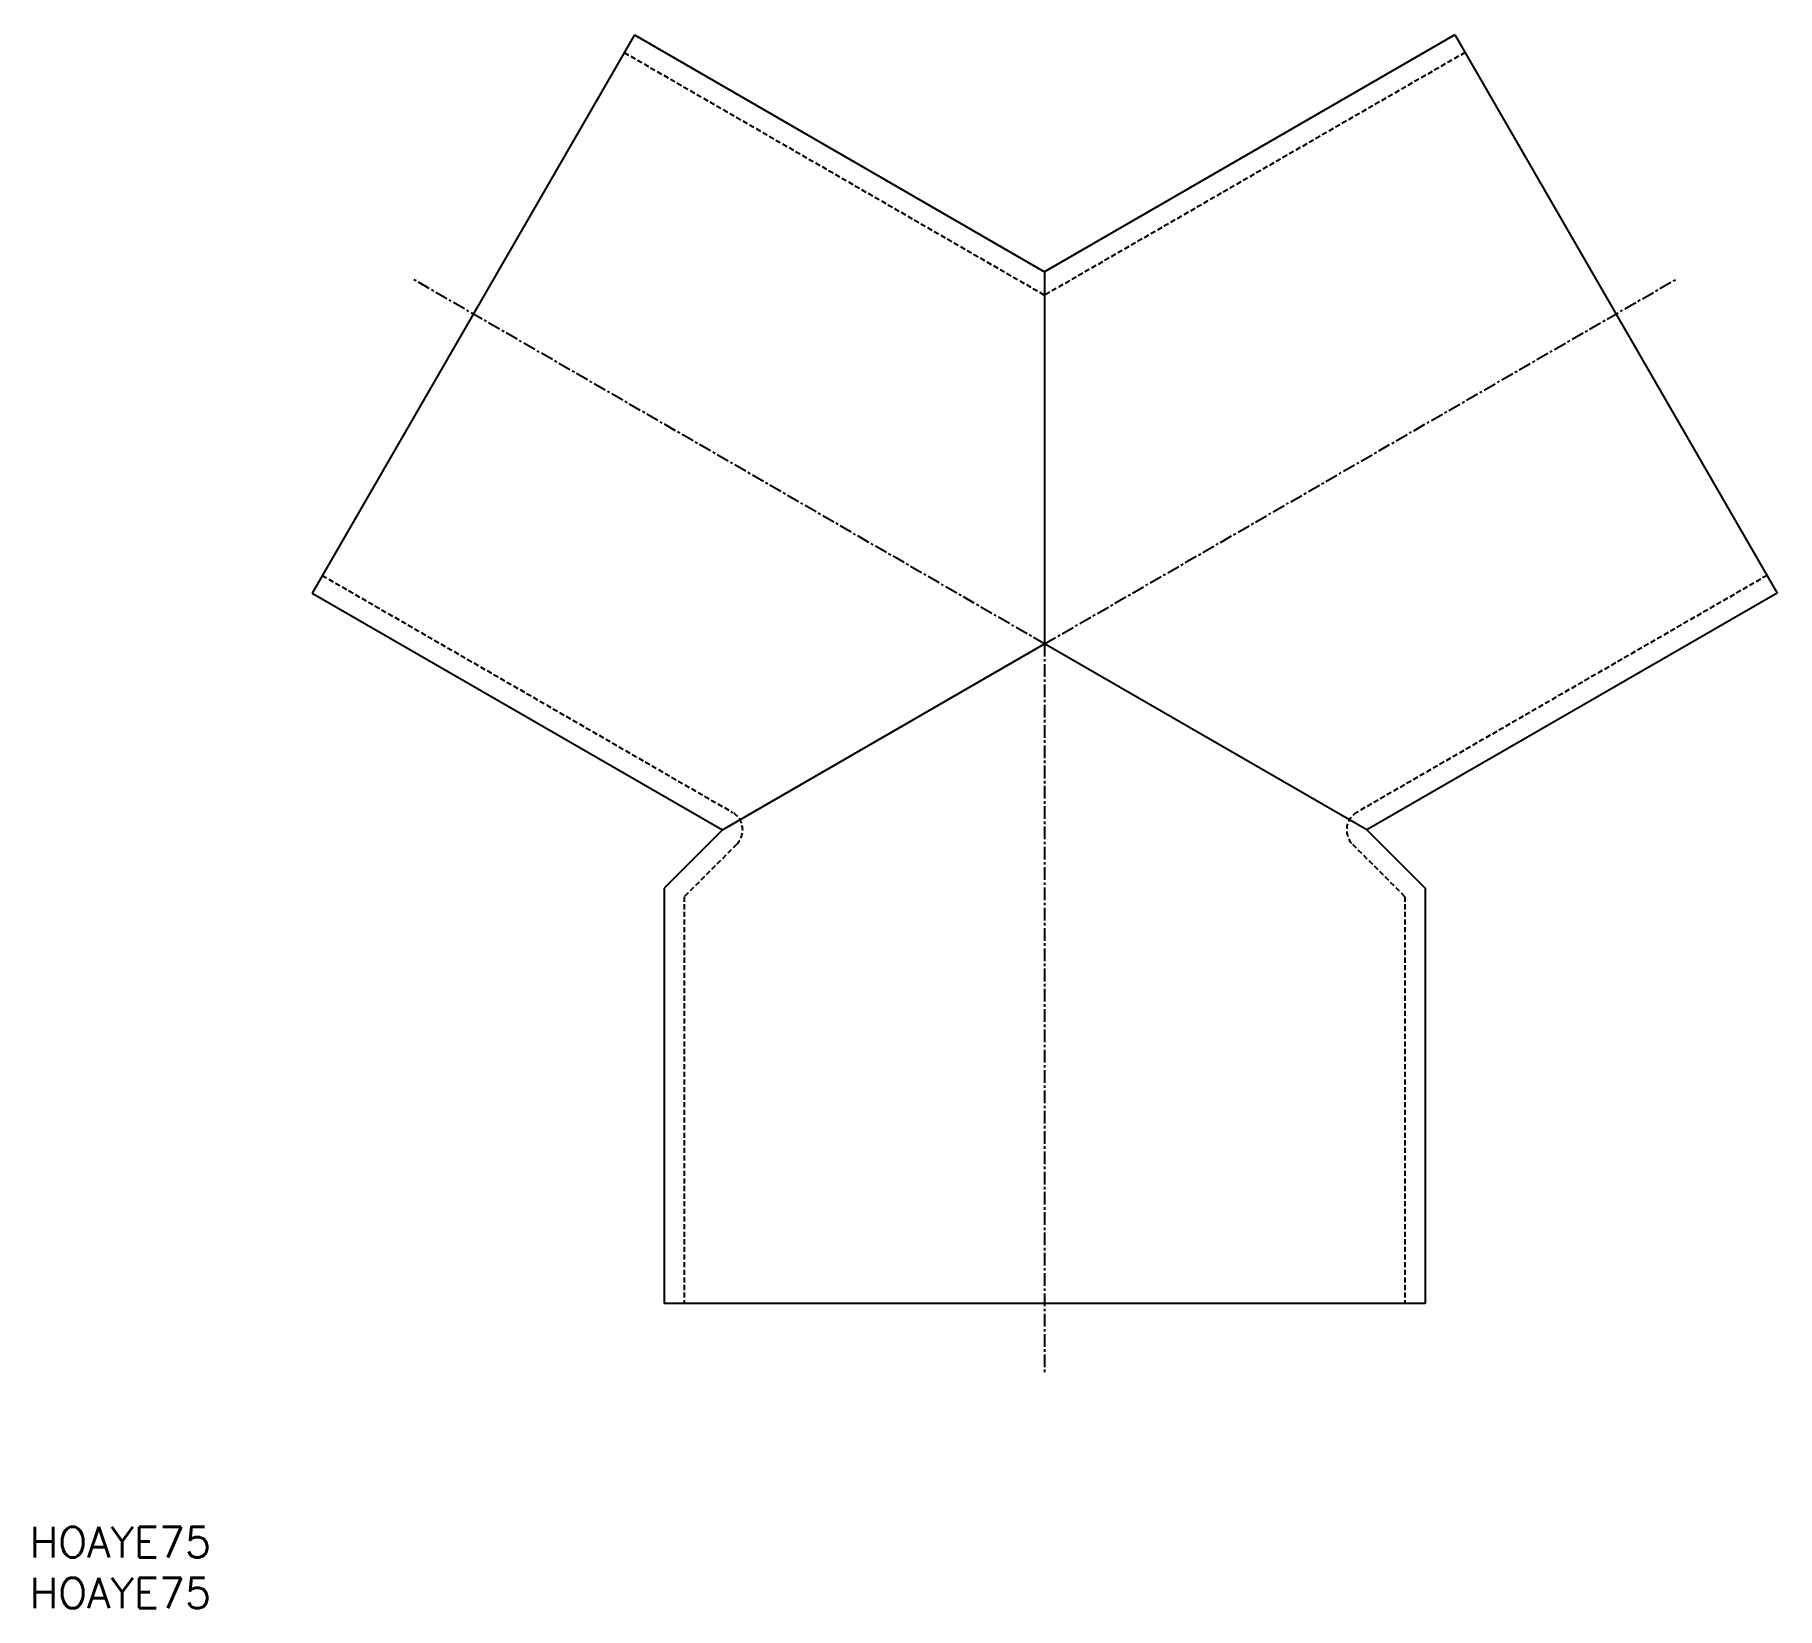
# Model space of a CAD drawing. Extents: x 1 to 172, y 0 to 155.
import ezdxf

# ---------------------------------------------------------------- set-up
doc = ezdxf.new("R2010")
doc.units = 0
doc.linetypes.add('CENTER', pattern=[2, 1.25, -0.25, 0.25, -0.25])
doc.linetypes.add('DASHED', pattern=[0.75, 0.5, -0.25])
doc.layers.get('0').update_dxf_attribs({"linetype": 'CONTINUOUS'})
doc.layers.add('CENTER', color=1, linetype='CENTER')
doc.styles.get("Standard").update_dxf_attribs({"font": 'txt.shx'})

# ---------------------------------------------------------------- blocks, each defined once
blk = doc.blocks.new('*U28')
at = {"color": 7, "linetype": 'CONTINUOUS'}
blk.add_text('HOAYE75', height=3, dxfattribs=at).set_placement((0, 0))
blk = doc.blocks.new('*U29')
at = {"color": 7, "linetype": 'CONTINUOUS'}
blk.add_text('HOAYE75', height=3, dxfattribs=at).set_placement((0, 5))

msp = doc.modelspace()

# ---------------------------------------------------------------- linework, layer by layer
at = {"color": 7, "linetype": 'CONTINUOUS'}
for p, q in [((59.58, 155), (27.83, 100)), ((59.58, 155), (100, 131.66)), ((140.42, 155), (100, 131.66)), ((140.42, 155), (172.17, 100)), ((100, 131.66), (100, 95)), ((27.83, 100), (68.25, 76.67)), ((172.17, 100), (131.75, 76.67)), ((68.25, 76.67), (100, 95)), ((131.75, 76.67), (100, 95)), ((68.25, 76.67), (62.5, 70.92)), ((131.75, 76.67), (137.5, 70.92)), ((62.5, 70.92), (62.5, 30)), ((137.5, 70.92), (137.5, 30)), ((137.5, 30), (62.5, 30))]:
    msp.add_line(p, q, dxfattribs=at)
at = {"color": 3, "linetype": 'DASHED'}
for p, q in [((58.58, 153.26), (100, 129.35)), ((141.42, 153.26), (100, 129.35)), ((28.83, 101.74), (69.25, 78.4)), ((171.17, 101.74), (130.75, 78.4)), ((69.66, 75.25), (64.5, 70.09)), ((130.34, 75.25), (135.5, 70.09)), ((64.5, 70.09), (64.5, 30)), ((135.5, 70.09), (135.5, 30))]:
    msp.add_line(p, q, dxfattribs=at)
for centre, start, end in [((68.25, 76.67), 315, 60), ((131.75, 76.67), 120, 225)]:
    msp.add_arc(centre, 2, start, end, dxfattribs=at)
at = {"layer": 'CENTER', "color": 1, "linetype": 'CENTER'}
for q in [(37.65, 131), (37.65, 131), (162.35, 131), (100, 23)]:
    msp.add_line((100, 95), q, dxfattribs=at)

# ---------------------------------------------------------------- block references
at = {"color": 7, "linetype": 'CONTINUOUS'}
for name in ['*U29', '*U28']:
    msp.add_blockref(name, (0, 0), dxfattribs=at)

doc.saveas('drawing.dxf')
